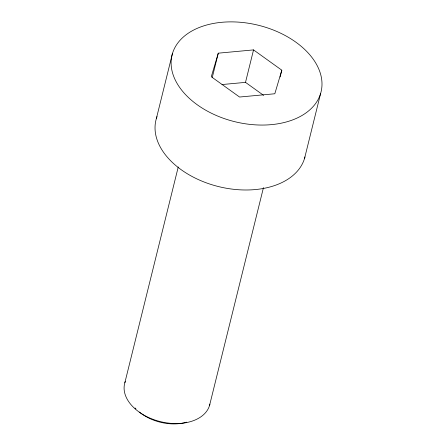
<?xml version="1.0" encoding="UTF-8"?>
<svg xmlns="http://www.w3.org/2000/svg" width="446" height="446" viewBox="0 0 446 446"><rect width="100%" height="100%" fill="white"/><g stroke="black" fill="none" stroke-linecap="round" stroke-linejoin="round"><path stroke-width="0.67" d="M156.368 118.547L172.435 53.609M124.852 382.74L178.249 166.966M212.257 77.526L218.284 53.174L253.54 49.902L281.811 70.195L280.133 76.957M263.597 95.36L245.506 82.371L253.54 49.902M209.553 405.436L263.458 187.632M304.59 158.263L320.663 93.326A76.745 49.64 13.9 0 0 221.729 22.3A76.745 49.64 13.9 0 0 197.255 104.777A76.745 49.64 13.9 0 0 320.663 93.326M218.284 53.174L211.287 76.74L239.558 97.033L274.814 93.76L281.811 70.195M222.002 84.55L245.506 82.371M209.888 404.137A43.859 28.366 13.9 0 1 159.127 421.297A43.859 28.366 13.9 0 1 125.281 381.469M186.751 422.167A38.328 24.792 13.9 0 1 139.375 412.087M135.913 408.893A38.328 24.792 13.9 0 1 135.038 407.951M304.952 156.953A76.745 49.64 13.9 0 1 215.842 185.882A76.745 49.64 13.9 0 1 157.009 116.607"/></g></svg>
